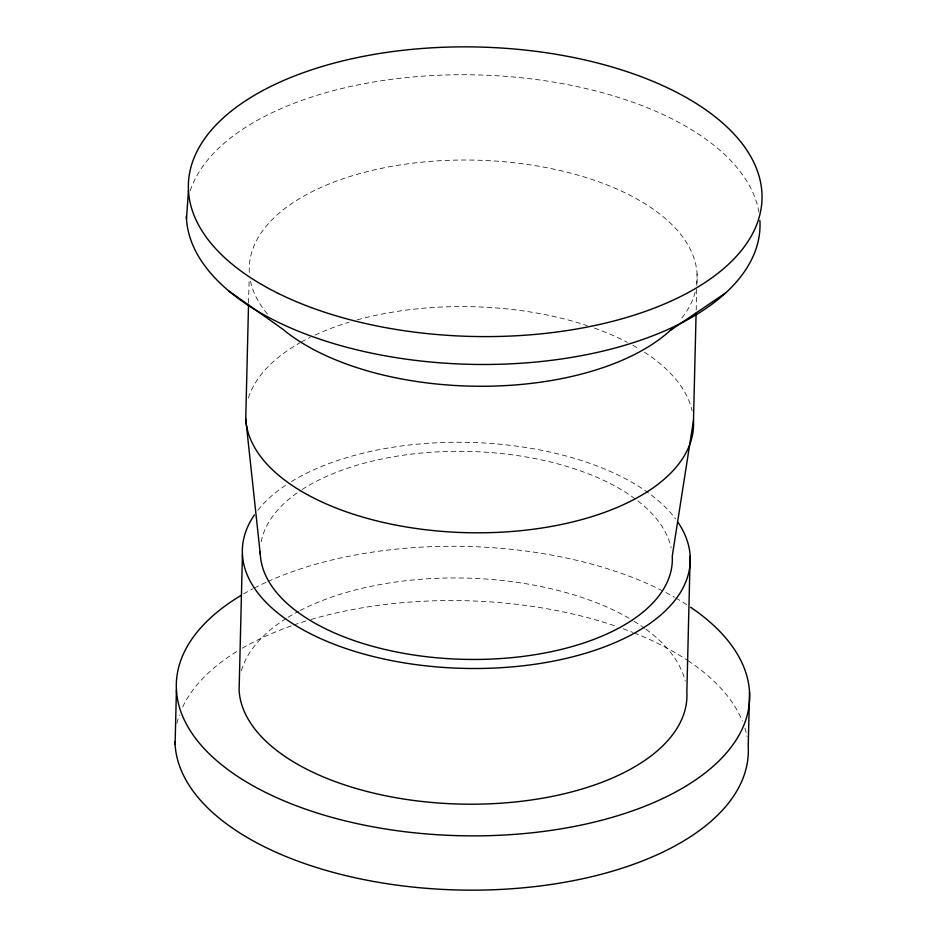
<?xml version="1.0" encoding="UTF-8"?>
<svg xmlns="http://www.w3.org/2000/svg" width="937" height="937" viewBox="0 0 937 937"><rect width="100%" height="100%" fill="white"/><g stroke="black" fill="none" stroke-linecap="round" stroke-linejoin="round"><path stroke-width="0.7" stroke-dasharray="4.68 3.51" d="M248.574 302.874L249.148 279.659M696.191 310.159L696.753 286.933M696.788 285.492L697.069 273.873M176.894 723.423A286.745 144.673 1.4 0 1 179.318 715.107M182.668 706.966A286.745 144.673 1.4 0 1 237.155 651.274M242.296 648.193A286.745 144.673 1.4 0 1 292.285 625.518M293.691 625.026A286.745 144.673 1.4 0 1 306.645 620.798M311.037 619.486A286.745 144.673 1.4 0 1 617.624 626.783M623.199 628.75A286.745 144.673 1.4 0 1 632.768 632.37M634.103 632.897A286.745 144.673 1.4 0 1 686.868 659.917M688.063 660.702A286.745 144.673 1.4 0 1 742.373 721.103M744.88 728.084A286.745 144.673 1.4 0 1 746.988 736.517M243.62 593.917A286.745 144.673 1.4 0 1 252.99 588.741M254.36 588.026A286.745 144.673 1.4 0 1 266.658 582.053M267.935 581.479A286.745 144.673 1.4 0 1 674.429 597.209M675.718 597.947A286.745 144.673 1.4 0 1 686.997 604.857M241.371 670.681A224.025 113.026 1.4 0 1 286.839 618.045M288.104 617.26A224.025 113.026 1.4 0 1 298.634 611.275M300.004 610.561A224.025 113.026 1.4 0 1 632.78 620.446M634.056 621.219A224.025 113.026 1.4 0 1 644.914 628.458M646.05 629.277A224.025 113.026 1.4 0 1 685.216 681.082M257.816 510.267A224.025 113.026 1.4 0 1 286.464 484.722M291.419 481.571A224.025 113.026 1.4 0 1 500.92 444.325A224.025 113.026 1.4 0 1 675.565 518.911M261.165 541.844A206.105 103.984 1.4 0 1 300.964 490.297M302.171 489.512A206.105 103.984 1.4 0 1 521.405 456.167A206.105 103.984 1.4 0 1 671.161 547.922M248.422 397.909A224.025 113.026 1.4 0 1 299.91 342.825M301.234 342.075A224.025 113.026 1.4 0 1 310.194 337.379M315.101 335.036A224.025 113.026 1.4 0 1 349.056 322.223M357.196 319.868A224.025 113.026 1.4 0 1 587.37 325.666M594.433 328.091A224.025 113.026 1.4 0 1 627.415 342.345M632.862 345.261A224.025 113.026 1.4 0 1 639.409 349.056M644.433 352.207A224.025 113.026 1.4 0 1 692.174 411.038M695.207 292.145A224.025 113.026 1.4 0 1 679.829 320.513M267.467 314.094A224.025 113.026 1.4 0 1 250.355 280.444M249.324 272.409A224.025 113.026 1.4 0 1 477.729 160.192A224.025 113.026 1.4 0 1 696.624 285.117M190.234 190.726A286.909 144.755 1.4 0 1 484.265 75.136A286.909 144.755 1.4 0 1 758.935 212.172"/><path stroke-width="1.41" d="M175.09 744.411L176.425 690.136M242.425 554.645L239.111 690.335A224.025 113.026 1.4 0 0 469.601 804.204A224.025 113.026 1.4 0 0 686.856 691.811L690.171 556.121M260.334 554.704L245.74 418.956L248.539 304.326M260.24 551.858A206.105 103.984 1.4 0 0 469.578 659.437A206.105 103.984 1.4 0 0 672.262 556.063L693.485 420.432L696.109 313.052M749.541 692.021L748.218 746.297A286.745 144.673 1.4 0 1 467.376 890.138A286.745 144.673 1.4 0 1 174.985 741.624M186.475 218.672L188.466 190.785M670.388 330.339L725.742 292.871M229.132 291.231L282.623 329.063A224.025 113.026 1.4 0 0 482.239 386.267A224.025 113.026 1.4 0 0 672.637 328.219M690.569 607.223A286.745 144.673 1.4 0 1 654.366 802.306A286.745 144.673 1.4 0 1 264.937 792.093A286.745 144.673 1.4 0 1 241.032 595.44M677.966 522.284A224.025 113.026 1.4 0 1 466.603 668.444A224.025 113.026 1.4 0 1 254.431 514.87M693.485 420.432A224.025 113.026 1.4 0 1 476.23 532.813A224.025 113.026 1.4 0 1 245.74 418.956M759.907 220.558A286.909 144.755 1.4 0 1 478.912 364.47A286.909 144.755 1.4 0 1 186.369 215.885M278.441 293.504A286.909 144.755 1.4 0 0 754.332 230.139A286.909 144.755 1.4 0 0 392.79 51.547A286.909 144.755 1.4 0 0 278.441 293.504"/></g></svg>
